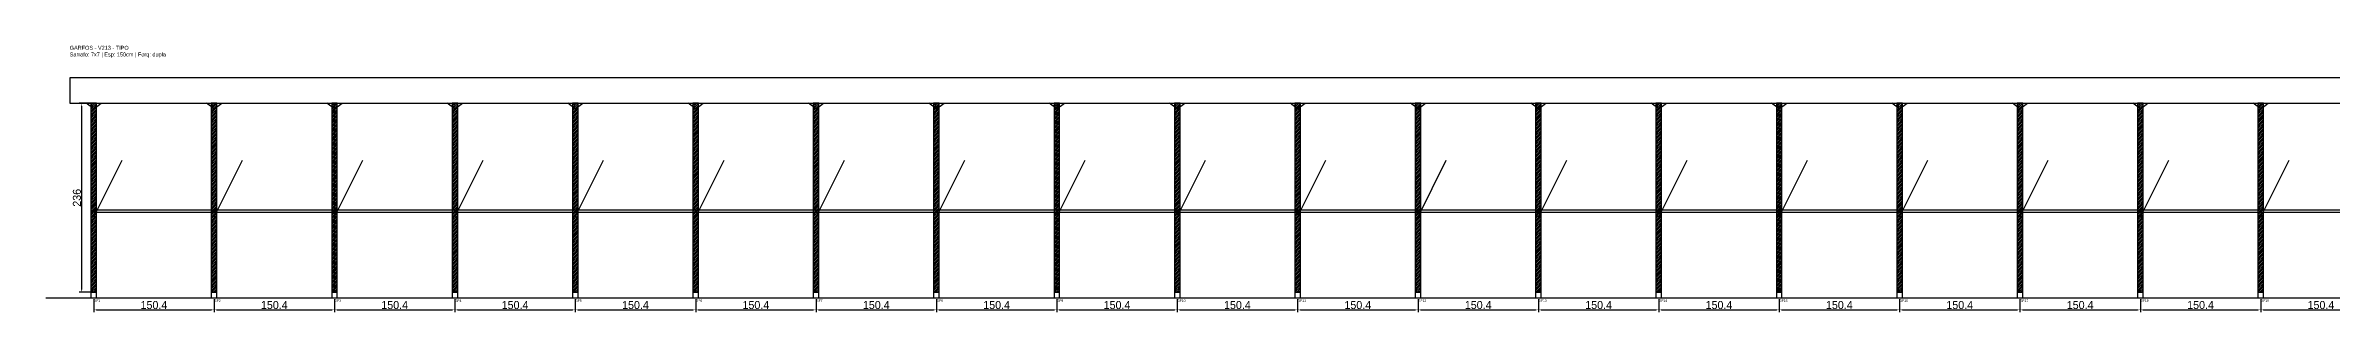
# Model space of a CAD drawing. Header units: metres. Extents: x -30 to 5807, y -25 to 308.
# Drawn here: x -30 to 2826, y -25 to 308 of the extents above; entities that cross this region are included whole.
import ezdxf

# ---------------------------------------------------------------- set-up
doc = ezdxf.new("R2010")
doc.units = ezdxf.units.M
for name, color, linetype in [('BARRA_ANCORAGEM', 1, 'Continuous'), ('COTA', 241, 'Continuous'), ('GARFOS OK', 3, 'Continuous'), ('NOME DA VIGA', 6, 'Continuous'), ('SARR_7x7', 40, 'Continuous'), ('TIRAS REESCORAMENTO', 252, 'Continuous'), ('VIGAS', 3, 'Continuous')]:
    doc.layers.add(name, color=color, linetype=linetype)
doc.dimstyles.new('EZ DXF', dxfattribs={"dimtxt": 10, "dimasz": 3.5, "dimexe": 3, "dimexo": 1.5, "dimgap": 1, "dimtad": 1, "dimdec": 1, "dimdsep": 46, "dimcen": 2.5, "dimazin": 3, "dimtfac": 1, "dimtmove": 0, "dimatfit": 3})

msp = doc.modelspace()

# ---------------------------------------------------------------- hatches: boundary and pattern name
at = {"layer": 'COTA'}
h = msp.add_hatch(dxfattribs=at)
h.set_pattern_fill('ANSI31', scale=0.5)
h.paths.add_polyline_path([(26.5, 0), (33.5, 0), (33.5, 236), (26.5, 236)])
h = msp.add_hatch(dxfattribs=at)
h.set_pattern_fill('ANSI31', scale=0.5)
h.paths.add_polyline_path([(176.95, 0), (183.95, 0), (183.95, 236), (176.95, 236)])
h = msp.add_hatch(dxfattribs=at)
h.set_pattern_fill('ANSI31', scale=0.5)
h.paths.add_polyline_path([(327.39, 0), (334.39, 0), (334.39, 236), (327.39, 236)])
h = msp.add_hatch(dxfattribs=at)
h.set_pattern_fill('ANSI31', scale=0.5)
h.paths.add_polyline_path([(477.84, 0), (484.84, 0), (484.84, 236), (477.84, 236)])
h = msp.add_hatch(dxfattribs=at)
h.set_pattern_fill('ANSI31', scale=0.5)
h.paths.add_polyline_path([(628.29, 0), (635.29, 0), (635.29, 236), (628.29, 236)])
h = msp.add_hatch(dxfattribs=at)
h.set_pattern_fill('ANSI31', scale=0.5)
h.paths.add_polyline_path([(778.74, 0), (785.74, 0), (785.74, 236), (778.74, 236)])
h = msp.add_hatch(dxfattribs=at)
h.set_pattern_fill('ANSI31', scale=0.5)
h.paths.add_polyline_path([(929.18, 0), (936.18, 0), (936.18, 236), (929.18, 236)])
h = msp.add_hatch(dxfattribs=at)
h.set_pattern_fill('ANSI31', scale=0.5)
h.paths.add_polyline_path([(1079.63, 0), (1086.63, 0), (1086.63, 236), (1079.63, 236)])
h = msp.add_hatch(dxfattribs=at)
h.set_pattern_fill('ANSI31', scale=0.5)
h.paths.add_polyline_path([(1230.08, 0), (1237.08, 0), (1237.08, 236), (1230.08, 236)])
h = msp.add_hatch(dxfattribs=at)
h.set_pattern_fill('ANSI31', scale=0.5)
h.paths.add_polyline_path([(1380.53, 0), (1387.53, 0), (1387.53, 236), (1380.53, 236)])
h = msp.add_hatch(dxfattribs=at)
h.set_pattern_fill('ANSI31', scale=0.5)
h.paths.add_polyline_path([(1530.97, 0), (1537.97, 0), (1537.97, 236), (1530.97, 236)])
h = msp.add_hatch(dxfattribs=at)
h.set_pattern_fill('ANSI31', scale=0.5)
h.paths.add_polyline_path([(1681.42, 0), (1688.42, 0), (1688.42, 236), (1681.42, 236)])
h = msp.add_hatch(dxfattribs=at)
h.set_pattern_fill('ANSI31', scale=0.5)
h.paths.add_polyline_path([(1831.87, 0), (1838.87, 0), (1838.87, 236), (1831.87, 236)])
h = msp.add_hatch(dxfattribs=at)
h.set_pattern_fill('ANSI31', scale=0.5)
h.paths.add_polyline_path([(1982.32, 0), (1989.32, 0), (1989.32, 236), (1982.32, 236)])
h = msp.add_hatch(dxfattribs=at)
h.set_pattern_fill('ANSI31', scale=0.5)
h.paths.add_polyline_path([(2132.76, 0), (2139.76, 0), (2139.76, 236), (2132.76, 236)])
h = msp.add_hatch(dxfattribs=at)
h.set_pattern_fill('ANSI31', scale=0.5)
h.paths.add_polyline_path([(2283.21, 0), (2290.21, 0), (2290.21, 236), (2283.21, 236)])
h = msp.add_hatch(dxfattribs=at)
h.set_pattern_fill('ANSI31', scale=0.5)
h.paths.add_polyline_path([(2433.66, 0), (2440.66, 0), (2440.66, 236), (2433.66, 236)])
h = msp.add_hatch(dxfattribs=at)
h.set_pattern_fill('ANSI31', scale=0.5)
h.paths.add_polyline_path([(2584.11, 0), (2591.11, 0), (2591.11, 236), (2584.11, 236)])
h = msp.add_hatch(dxfattribs=at)
h.set_pattern_fill('ANSI31', scale=0.5)
h.paths.add_polyline_path([(2734.55, 0), (2741.55, 0), (2741.55, 236), (2734.55, 236)])

# ---------------------------------------------------------------- linework, layer by layer
at = {"layer": 'BARRA_ANCORAGEM'}
for p, q in [((30, 94.4), (65.4, 165.2)), ((180.45, 94.4), (215.85, 165.2)), ((330.89, 94.4), (366.29, 165.2)), ((481.34, 94.4), (516.74, 165.2)), ((631.79, 94.4), (667.19, 165.2)), ((782.24, 94.4), (817.64, 165.2)), ((932.68, 94.4), (968.08, 165.2)), ((1083.13, 94.4), (1118.53, 165.2)), ((1233.58, 94.4), (1268.98, 165.2)), ((1384.03, 94.4), (1419.43, 165.2)), ((1534.47, 94.4), (1569.87, 165.2)), ((1684.92, 94.4), (1720.32, 165.2)), ((1835.37, 94.4), (1870.77, 165.2)), ((1985.82, 94.4), (2021.22, 165.2)), ((2136.26, 94.4), (2171.66, 165.2)), ((2286.71, 94.4), (2322.11, 165.2)), ((2437.16, 94.4), (2472.56, 165.2)), ((2587.61, 94.4), (2623.01, 165.2)), ((2738.05, 94.4), (2773.45, 165.2))]:
    msp.add_line(p, q, dxfattribs=at)
at = {"layer": 'GARFOS OK'}
for p, q in [((30, 229), (20.5, 236)), ((20.5, 236), (39.5, 236)), ((30, 229), (39.5, 236)), ((180.45, 229), (170.95, 236)), ((170.95, 236), (189.95, 236)), ((180.45, 229), (189.95, 236)), ((330.89, 229), (321.39, 236)), ((321.39, 236), (340.39, 236)), ((330.89, 229), (340.39, 236)), ((481.34, 229), (471.84, 236)), ((471.84, 236), (490.84, 236)), ((481.34, 229), (490.84, 236)), ((631.79, 229), (622.29, 236)), ((622.29, 236), (641.29, 236)), ((631.79, 229), (641.29, 236)), ((782.24, 229), (772.74, 236)), ((772.74, 236), (791.74, 236)), ((782.24, 229), (791.74, 236)), ((932.68, 229), (923.18, 236)), ((923.18, 236), (942.18, 236)), ((932.68, 229), (942.18, 236)), ((1083.13, 229), (1073.63, 236)), ((1073.63, 236), (1092.63, 236)), ((1083.13, 229), (1092.63, 236)), ((1233.58, 229), (1224.08, 236)), ((1224.08, 236), (1243.08, 236)), ((1233.58, 229), (1243.08, 236)), ((1384.03, 229), (1374.53, 236)), ((1374.53, 236), (1393.53, 236)), ((1384.03, 229), (1393.53, 236)), ((1534.47, 229), (1524.97, 236)), ((1524.97, 236), (1543.97, 236)), ((1534.47, 229), (1543.97, 236)), ((1684.92, 229), (1675.42, 236)), ((1675.42, 236), (1694.42, 236)), ((1684.92, 229), (1694.42, 236)), ((1835.37, 229), (1825.87, 236)), ((1825.87, 236), (1844.87, 236)), ((1835.37, 229), (1844.87, 236)), ((1985.82, 229), (1976.32, 236)), ((1976.32, 236), (1995.32, 236)), ((1985.82, 229), (1995.32, 236)), ((2136.26, 229), (2126.76, 236)), ((2126.76, 236), (2145.76, 236)), ((2136.26, 229), (2145.76, 236)), ((2286.71, 229), (2277.21, 236)), ((2277.21, 236), (2296.21, 236)), ((2286.71, 229), (2296.21, 236)), ((2437.16, 229), (2427.66, 236)), ((2427.66, 236), (2446.66, 236)), ((2437.16, 229), (2446.66, 236)), ((2587.61, 229), (2578.11, 236)), ((2578.11, 236), (2597.11, 236)), ((2587.61, 229), (2597.11, 236)), ((2738.05, 229), (2728.55, 236)), ((2728.55, 236), (2747.55, 236)), ((2738.05, 229), (2747.55, 236))]:
    msp.add_line(p, q, dxfattribs=at)
at = {"layer": 'GARFOS OK', "linetype": 'CONTINUOUS'}
msp.add_line((-30, -7), (5807, -7), dxfattribs=at)
at = {"layer": 'GARFOS OK'}
for points in [[(26.5, 0), (33.5, 0), (33.5, 236), (26.5, 236), (26.5, 0)], [(176.95, 0), (183.95, 0), (183.95, 236), (176.95, 236), (176.95, 0)], [(327.39, 0), (334.39, 0), (334.39, 236), (327.39, 236), (327.39, 0)], [(477.84, 0), (484.84, 0), (484.84, 236), (477.84, 236), (477.84, 0)], [(628.29, 0), (635.29, 0), (635.29, 236), (628.29, 236), (628.29, 0)], [(778.74, 0), (785.74, 0), (785.74, 236), (778.74, 236), (778.74, 0)], [(929.18, 0), (936.18, 0), (936.18, 236), (929.18, 236), (929.18, 0)], [(1079.63, 0), (1086.63, 0), (1086.63, 236), (1079.63, 236), (1079.63, 0)], [(1230.08, 0), (1237.08, 0), (1237.08, 236), (1230.08, 236), (1230.08, 0)], [(1380.53, 0), (1387.53, 0), (1387.53, 236), (1380.53, 236), (1380.53, 0)], [(1530.97, 0), (1537.97, 0), (1537.97, 236), (1530.97, 236), (1530.97, 0)], [(1681.42, 0), (1688.42, 0), (1688.42, 236), (1681.42, 236), (1681.42, 0)], [(1831.87, 0), (1838.87, 0), (1838.87, 236), (1831.87, 236), (1831.87, 0)], [(1982.32, 0), (1989.32, 0), (1989.32, 236), (1982.32, 236), (1982.32, 0)], [(2132.76, 0), (2139.76, 0), (2139.76, 236), (2132.76, 236), (2132.76, 0)], [(2283.21, 0), (2290.21, 0), (2290.21, 236), (2283.21, 236), (2283.21, 0)], [(2433.66, 0), (2440.66, 0), (2440.66, 236), (2433.66, 236), (2433.66, 0)], [(2584.11, 0), (2591.11, 0), (2591.11, 236), (2584.11, 236), (2584.11, 0)], [(2734.55, 0), (2741.55, 0), (2741.55, 236), (2734.55, 236), (2734.55, 0)]]:
    msp.add_lwpolyline(points, dxfattribs=at)
at = {"layer": 'SARR_7x7'}
for points in [[(26.5, -7), (33.5, -7), (33.5, 0), (26.5, 0), (26.5, -7)], [(176.95, -7), (183.95, -7), (183.95, 0), (176.95, 0), (176.95, -7)], [(327.39, -7), (334.39, -7), (334.39, 0), (327.39, 0), (327.39, -7)], [(477.84, -7), (484.84, -7), (484.84, 0), (477.84, 0), (477.84, -7)], [(628.29, -7), (635.29, -7), (635.29, 0), (628.29, 0), (628.29, -7)], [(778.74, -7), (785.74, -7), (785.74, 0), (778.74, 0), (778.74, -7)], [(929.18, -7), (936.18, -7), (936.18, 0), (929.18, 0), (929.18, -7)], [(1079.63, -7), (1086.63, -7), (1086.63, 0), (1079.63, 0), (1079.63, -7)], [(1230.08, -7), (1237.08, -7), (1237.08, 0), (1230.08, 0), (1230.08, -7)], [(1380.53, -7), (1387.53, -7), (1387.53, 0), (1380.53, 0), (1380.53, -7)], [(1530.97, -7), (1537.97, -7), (1537.97, 0), (1530.97, 0), (1530.97, -7)], [(1681.42, -7), (1688.42, -7), (1688.42, 0), (1681.42, 0), (1681.42, -7)], [(1831.87, -7), (1838.87, -7), (1838.87, 0), (1831.87, 0), (1831.87, -7)], [(1982.32, -7), (1989.32, -7), (1989.32, 0), (1982.32, 0), (1982.32, -7)], [(2132.76, -7), (2139.76, -7), (2139.76, 0), (2132.76, 0), (2132.76, -7)], [(2283.21, -7), (2290.21, -7), (2290.21, 0), (2283.21, 0), (2283.21, -7)], [(2433.66, -7), (2440.66, -7), (2440.66, 0), (2433.66, 0), (2433.66, -7)], [(2584.11, -7), (2591.11, -7), (2591.11, 0), (2584.11, 0), (2584.11, -7)], [(2734.55, -7), (2741.55, -7), (2741.55, 0), (2734.55, 0), (2734.55, -7)]]:
    msp.add_lwpolyline(points, dxfattribs=at)
at = {"layer": 'TIRAS REESCORAMENTO'}
for points in [[(30, 100), (180.45, 100), (180.45, 102.5), (30, 102.5), (30, 100)], [(180.45, 100), (330.89, 100), (330.89, 102.5), (180.45, 102.5), (180.45, 100)], [(330.89, 100), (481.34, 100), (481.34, 102.5), (330.89, 102.5), (330.89, 100)], [(481.34, 100), (631.79, 100), (631.79, 102.5), (481.34, 102.5), (481.34, 100)], [(631.79, 100), (782.24, 100), (782.24, 102.5), (631.79, 102.5), (631.79, 100)], [(782.24, 100), (932.68, 100), (932.68, 102.5), (782.24, 102.5), (782.24, 100)], [(932.68, 100), (1083.13, 100), (1083.13, 102.5), (932.68, 102.5), (932.68, 100)], [(1083.13, 100), (1233.58, 100), (1233.58, 102.5), (1083.13, 102.5), (1083.13, 100)], [(1233.58, 100), (1384.03, 100), (1384.03, 102.5), (1233.58, 102.5), (1233.58, 100)], [(1384.03, 100), (1534.47, 100), (1534.47, 102.5), (1384.03, 102.5), (1384.03, 100)], [(1534.47, 100), (1684.92, 100), (1684.92, 102.5), (1534.47, 102.5), (1534.47, 100)], [(1684.92, 100), (1835.37, 100), (1835.37, 102.5), (1684.92, 102.5), (1684.92, 100)], [(1835.37, 100), (1985.82, 100), (1985.82, 102.5), (1835.37, 102.5), (1835.37, 100)], [(1985.82, 100), (2136.26, 100), (2136.26, 102.5), (1985.82, 102.5), (1985.82, 100)], [(2136.26, 100), (2286.71, 100), (2286.71, 102.5), (2136.26, 102.5), (2136.26, 100)], [(2286.71, 100), (2437.16, 100), (2437.16, 102.5), (2286.71, 102.5), (2286.71, 100)], [(2437.16, 100), (2587.61, 100), (2587.61, 102.5), (2437.16, 102.5), (2437.16, 100)], [(2587.61, 100), (2738.05, 100), (2738.05, 102.5), (2587.61, 102.5), (2587.61, 100)], [(2738.05, 100), (2888.5, 100), (2888.5, 102.5), (2738.05, 102.5), (2738.05, 100)]]:
    msp.add_lwpolyline(points, dxfattribs=at)
at = {"layer": 'VIGAS'}
msp.add_lwpolyline([(0, 236), (5777, 236), (5777, 268), (0, 268), (0, 236)], dxfattribs=at)

# ---------------------------------------------------------------- texts
at = {"layer": 'NOME DA VIGA'}
for s, p in [('GF1', (30, -12)), ('GF2', (180.45, -12)), ('GF3', (330.89, -12)), ('GF4', (481.34, -12)), ('GF5', (631.79, -12)), ('GF6', (782.24, -12)), ('GF7', (932.68, -12)), ('GF8', (1083.13, -12)), ('GF9', (1233.58, -12)), ('GF10', (1384.03, -12)), ('GF11', (1534.47, -12)), ('GF12', (1684.92, -12)), ('GF13', (1835.37, -12)), ('GF14', (1985.82, -12)), ('GF15', (2136.26, -12)), ('GF16', (2286.71, -12)), ('GF17', (2437.16, -12)), ('GF18', (2587.61, -12)), ('GF19', (2738.05, -12))]:
    msp.add_text(s, height=3, dxfattribs=at).set_placement(p)
at = {"layer": 'NOME DA VIGA', "insert": (0, 293), "char_height": 5, "attachment_point": 7}
msp.add_mtext('GARFOS - V213 - TIPO\\PSarrafo: 7x7 | Esp: 150cm | Forq: dupla', dxfattribs=at)

# ---------------------------------------------------------------- dimensions: what is measured, and where the dimension line sits
at = {"layer": 'COTA'}
msp.add_linear_dim(base=(15, 0), p1=(30, 0), p2=(30, 236), angle=90, dimstyle='EZ DXF', dxfattribs=at).render()
for base, p1, p2 in [((30, -22), (30, -7), (180.4474, -7)), ((180.45, -22), (180.45, -7), (330.89, -7)), ((330.8947, -22), (330.8947, -7), (481.3421, -7)), ((481.3421, -22), (481.3421, -7), (631.7895, -7)), ((631.7895, -22), (631.7895, -7), (782.2368, -7)), ((782.24, -22), (782.24, -7), (932.68, -7)), ((932.6842, -22), (932.6842, -7), (1083.1316, -7)), ((1083.1316, -22), (1083.1316, -7), (1233.5789, -7)), ((1233.5789, -22), (1233.5789, -7), (1384.0263, -7)), ((1384.03, -22), (1384.03, -7), (1534.47, -7)), ((1534.4737, -22), (1534.4737, -7), (1684.9211, -7)), ((1684.9211, -22), (1684.9211, -7), (1835.3684, -7)), ((1835.3684, -22), (1835.3684, -7), (1985.8158, -7)), ((1985.82, -22), (1985.82, -7), (2136.26, -7)), ((2136.2632, -22), (2136.2632, -7), (2286.7105, -7)), ((2286.7105, -22), (2286.7105, -7), (2437.1579, -7)), ((2437.1579, -22), (2437.1579, -7), (2587.6053, -7)), ((2587.61, -22), (2587.61, -7), (2738.05, -7)), ((2738.0526, -22), (2738.0526, -7), (2888.5, -7))]:
    msp.add_linear_dim(base=base, p1=p1, p2=p2, dimstyle='EZ DXF', dxfattribs=at).render()

doc.saveas('drawing.dxf')
